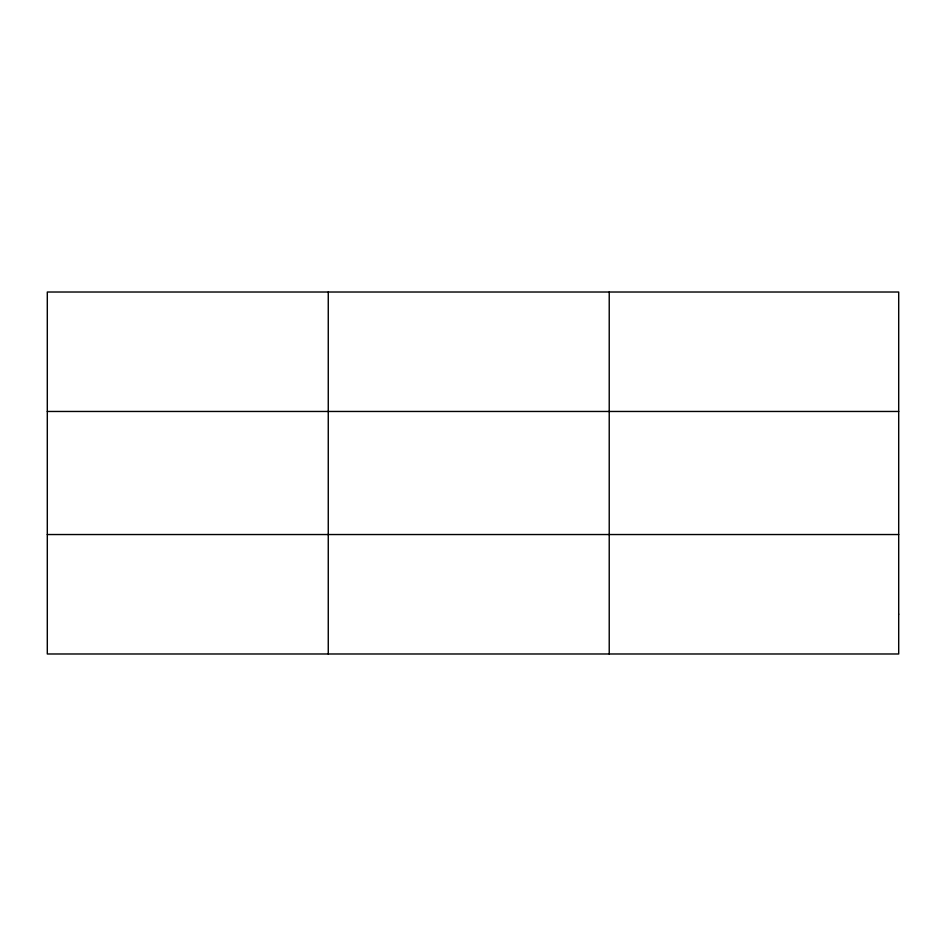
<?xml version="1.0" encoding="UTF-8"?>
<svg xmlns="http://www.w3.org/2000/svg" width="946" height="946" viewBox="0 0 946 946"><rect width="100%" height="100%" fill="white"/><g stroke="black" fill="none" stroke-linecap="round" stroke-linejoin="round"><path stroke-width="1.42" d="M328.262 292.018L328.262 653.982M609.224 292.018L609.224 653.982M47.3 411.463L898.7 411.463M47.3 534.537L898.7 534.537M898.7 614.167L898.7 653.982L47.3 653.982L47.3 292.018L898.7 292.018L898.7 614.167"/></g></svg>
